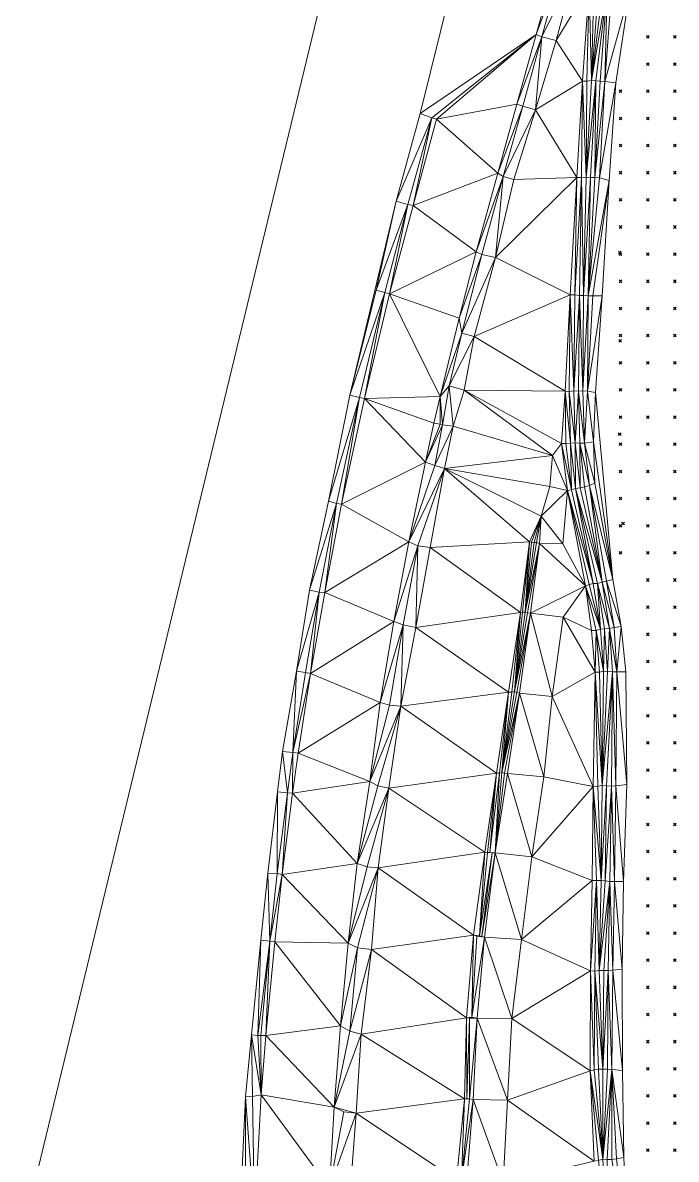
# Model space of a CAD drawing. Header units: metres. Extents: x 441556 to 446409, y 432338 to 461058.
# Drawn here: x 442146.6 to 442218.7, y 460750.6 to 460876.2 of the extents above; entities that cross this region are included whole.
import ezdxf

# ---------------------------------------------------------------- set-up
doc = ezdxf.new("R2010")
doc.units = ezdxf.units.M
doc.header["$MEASUREMENT"] = 0
doc.header["$PDMODE"] = 35
doc.header["$PDSIZE"] = 0.15
for name, color, linetype, lineweight in [('DTM-BRE-RevO1_MUT-UCGEN_MODEL', 132, 'Continuous', 0), ('DTM-INT-RevO1_INT-YP', 150, 'Continuous', 0), ('DTM-NOK-RevN_LIDAR_co_lidar', 91, 'Continuous', 0), ('DTM-NOK-RevN_RTK', 32, 'Continuous', 0)]:
    doc.layers.add(name, color=color, linetype=linetype, lineweight=lineweight)

msp = doc.modelspace()

# ---------------------------------------------------------------- linework, layer by layer
at = {"layer": 'DTM-BRE-RevO1_MUT-UCGEN_MODEL'}
for points in [[(442205.399, 460882.574, 419.52), (442203.272, 460874.895, 418.986), (442206.009, 460882.348, 419.471)], [(442203.902, 460874.629, 418.933), (442206.009, 460882.348, 419.471), (442203.272, 460874.895, 418.986)], [(442206.009, 460882.348, 419.471), (442203.902, 460874.629, 418.933), (442207.544, 460881.97, 419.41)], [(442203.902, 460874.629, 418.933), (442207.544, 460881.97, 419.41), (442205.47, 460874.229, 418.872)], [(442207.544, 460881.97, 419.41), (442209.144, 460880.216, 418.283), (442205.47, 460874.229, 418.872)], [(442205.47, 460874.229, 418.872), (442209.144, 460880.216, 418.283), (442208.378, 460869.708, 416.782)], [(442209.144, 460880.216, 418.283), (442208.872, 460869.714, 416.765), (442208.378, 460869.708, 416.782)], [(442209.144, 460880.216, 418.283), (442209.371, 460869.803, 416.305), (442208.872, 460869.714, 416.765)], [(442209.638, 460880.146, 418.285), (442209.144, 460880.216, 418.283), (442209.371, 460869.803, 416.305)], [(442209.638, 460880.146, 418.285), (442210.171, 460880.133, 417.823), (442209.371, 460869.803, 416.305)], [(442210.171, 460880.133, 417.823), (442210.645, 460880.034, 417.819), (442209.371, 460869.803, 416.305)], [(442210.645, 460880.034, 417.819), (442211.112, 460879.983, 418.273), (442209.371, 460869.803, 416.305)], [(442211.112, 460879.983, 418.273), (442209.851, 460869.76, 416.294), (442209.371, 460869.803, 416.305)], [(442211.112, 460879.983, 418.273), (442210.335, 460869.74, 416.761), (442209.851, 460869.76, 416.294)], [(442210.335, 460869.74, 416.761), (442210.861, 460869.706, 416.748), (442211.112, 460879.983, 418.273)], [(442210.861, 460869.706, 416.748), (442211.632, 460879.964, 418.285), (442211.112, 460879.983, 418.273)], [(442211.632, 460879.964, 418.285), (442210.861, 460869.706, 416.748), (442213.564, 460879.533, 418.24)], [(442213.564, 460879.533, 418.24), (442210.861, 460869.706, 416.748), (442212.057, 460869.525, 416.648)], [(442190.472, 460866.151, 418.306), (442191.754, 460865.667, 418.347), (442203.272, 460874.895, 418.986)], [(442203.272, 460874.895, 418.986), (442191.754, 460865.667, 418.347), (442192.268, 460865.527, 418.381)], [(442201.138, 460867.17, 418.472), (442203.272, 460874.895, 418.986), (442192.268, 460865.527, 418.381)], [(442203.272, 460874.895, 418.986), (442201.138, 460867.17, 418.472), (442203.902, 460874.629, 418.933)], [(442201.138, 460867.17, 418.472), (442201.789, 460866.955, 418.404), (442203.902, 460874.629, 418.933)], [(442203.902, 460874.629, 418.933), (442201.789, 460866.955, 418.404), (442203.211, 460866.542, 418.341)], [(442203.902, 460874.629, 418.933), (442203.211, 460866.542, 418.341), (442205.47, 460874.229, 418.872)], [(442203.211, 460866.542, 418.341), (442208.378, 460869.708, 416.782), (442205.47, 460874.229, 418.872)], [(442207.754, 460859.077, 415.004), (442203.211, 460866.542, 418.341), (442208.378, 460869.708, 416.782)], [(442208.286, 460859.085, 414.976), (442207.754, 460859.077, 415.004), (442208.378, 460869.708, 416.782)], [(442208.378, 460869.708, 416.782), (442208.797, 460859.135, 414.514), (442208.286, 460859.085, 414.976)], [(442208.378, 460869.708, 416.782), (442208.797, 460859.135, 414.514), (442208.872, 460869.714, 416.765)], [(442208.797, 460859.135, 414.514), (442208.872, 460869.714, 416.765), (442209.371, 460869.803, 416.305)], [(442209.851, 460869.76, 416.294), (442208.797, 460859.135, 414.514), (442209.371, 460869.803, 416.305)], [(442208.797, 460859.135, 414.514), (442209.278, 460859.082, 414.514), (442209.851, 460869.76, 416.294)], [(442209.278, 460859.082, 414.514), (442209.749, 460859.068, 414.948), (442209.851, 460869.76, 416.294)], [(442209.749, 460859.068, 414.948), (442210.335, 460869.74, 416.761), (442209.851, 460869.76, 416.294)], [(442209.749, 460859.068, 414.948), (442210.861, 460869.706, 416.748), (442210.335, 460869.74, 416.761)], [(442210.861, 460869.706, 416.748), (442209.749, 460859.068, 414.948), (442210.279, 460859.034, 414.928)], [(442210.861, 460869.706, 416.748), (442210.279, 460859.034, 414.928), (442212.057, 460869.525, 416.648)], [(442212.057, 460869.525, 416.648), (442210.279, 460859.034, 414.928), (442211.329, 460858.744, 414.81)], [(442199.039, 460859.563, 417.931), (442201.138, 460867.17, 418.472), (442192.268, 460865.527, 418.381)], [(442201.138, 460867.17, 418.472), (442199.039, 460859.563, 417.931), (442201.789, 460866.955, 418.404)], [(442187.822, 460856.467, 417.704), (442191.754, 460865.667, 418.347), (442190.472, 460866.151, 418.306)], [(442199.039, 460859.563, 417.931), (442199.654, 460859.2, 417.881), (442201.789, 460866.955, 418.404)], [(442199.654, 460859.2, 417.881), (442203.211, 460866.542, 418.341), (442201.789, 460866.955, 418.404)], [(442203.211, 460866.542, 418.341), (442200.83, 460858.846, 417.9), (442199.654, 460859.2, 417.881)], [(442207.754, 460859.077, 415.004), (442203.211, 460866.542, 418.341), (442200.83, 460858.846, 417.9)], [(442191.754, 460865.667, 418.347), (442187.822, 460856.467, 417.704), (442189.098, 460856.093, 417.709)], [(442189.098, 460856.093, 417.709), (442189.705, 460855.988, 417.751), (442191.754, 460865.667, 418.347)], [(442192.268, 460865.527, 418.381), (442191.754, 460865.667, 418.347), (442189.705, 460855.988, 417.751)], [(442199.039, 460859.563, 417.931), (442192.268, 460865.527, 418.381), (442189.705, 460855.988, 417.751)], [(442199.039, 460859.563, 417.931), (442189.705, 460855.988, 417.751), (442196.646, 460850.857, 417.308)], [(442196.646, 460850.857, 417.308), (442199.654, 460859.2, 417.881), (442199.039, 460859.563, 417.931)], [(442196.646, 460850.857, 417.308), (442197.273, 460850.571, 417.295), (442199.654, 460859.2, 417.881)], [(442198.801, 460850.26, 417.127), (442199.654, 460859.2, 417.881), (442197.273, 460850.571, 417.295)], [(442199.654, 460859.2, 417.881), (442198.801, 460850.26, 417.127), (442200.83, 460858.846, 417.9)], [(442207.754, 460859.077, 415.004), (442198.801, 460850.26, 417.127), (442207.038, 460846.122, 412.723)], [(442200.83, 460858.846, 417.9), (442198.801, 460850.26, 417.127), (442207.754, 460859.077, 415.004)], [(442207.754, 460859.077, 415.004), (442207.038, 460846.122, 412.723), (442207.56, 460846.12, 412.709)], [(442207.754, 460859.077, 415.004), (442207.56, 460846.12, 412.709), (442208.286, 460859.085, 414.976)], [(442208.062, 460846.041, 412.22), (442207.56, 460846.12, 412.709), (442208.286, 460859.085, 414.976)], [(442208.506, 460846.037, 412.221), (442208.062, 460846.041, 412.22), (442208.286, 460859.085, 414.976)], [(442208.286, 460859.085, 414.976), (442208.797, 460859.135, 414.514), (442208.506, 460846.037, 412.221)], [(442208.797, 460859.135, 414.514), (442209.278, 460859.082, 414.514), (442208.506, 460846.037, 412.221)], [(442209.278, 460859.082, 414.514), (442208.506, 460846.037, 412.221), (442209.025, 460846.012, 412.679)], [(442209.278, 460859.082, 414.514), (442209.749, 460859.068, 414.948), (442209.025, 460846.012, 412.679)], [(442209.749, 460859.068, 414.948), (442210.279, 460859.034, 414.928), (442209.025, 460846.012, 412.679)], [(442210.279, 460859.034, 414.928), (442211.329, 460858.744, 414.81), (442209.025, 460846.012, 412.679)], [(442209.535, 460846.011, 412.667), (442211.329, 460858.744, 414.81), (442209.025, 460846.012, 412.679)], [(442211.329, 460858.744, 414.81), (442209.535, 460846.011, 412.667), (442210.565, 460846.01, 412.568)], [(442185.604, 460846.637, 417.061), (442187.822, 460856.467, 417.704), (442182.729, 460835.06, 416.272)], [(442187.822, 460856.467, 417.704), (442185.604, 460846.637, 417.061), (442189.098, 460856.093, 417.709)], [(442185.604, 460846.637, 417.061), (442186.562, 460846.385, 417.056), (442189.098, 460856.093, 417.709)], [(442189.098, 460856.093, 417.709), (442186.562, 460846.385, 417.056), (442187.107, 460846.245, 417.11)], [(442189.098, 460856.093, 417.709), (442187.107, 460846.245, 417.11), (442189.705, 460855.988, 417.751)], [(442187.107, 460846.245, 417.11), (442196.646, 460850.857, 417.308), (442189.705, 460855.988, 417.751)], [(442194.79, 460843.566, 416.849), (442196.646, 460850.857, 417.308), (442187.107, 460846.245, 417.11)], [(442196.646, 460850.857, 417.308), (442194.79, 460843.566, 416.849), (442197.273, 460850.571, 417.295)], [(442194.79, 460843.566, 416.849), (442195.075, 460841.874, 416.713), (442197.273, 460850.571, 417.295)], [(442195.075, 460841.874, 416.713), (442198.801, 460850.26, 417.127), (442197.273, 460850.571, 417.295)], [(442198.801, 460850.26, 417.127), (442196.435, 460841.529, 416.542), (442195.075, 460841.874, 416.713)], [(442198.801, 460850.26, 417.127), (442196.435, 460841.529, 416.542), (442207.038, 460846.122, 412.723)], [(442186.562, 460846.385, 417.056), (442185.604, 460846.637, 417.061), (442182.729, 460835.06, 416.272)], [(442186.562, 460846.385, 417.056), (442182.729, 460835.06, 416.272), (442183.766, 460834.786, 416.282)], [(442186.562, 460846.385, 417.056), (442183.766, 460834.786, 416.282), (442184.333, 460834.682, 416.33)], [(442186.562, 460846.385, 417.056), (442184.333, 460834.682, 416.33), (442187.107, 460846.245, 417.11)], [(442184.333, 460834.682, 416.33), (442192.669, 460834.906, 416.26), (442187.107, 460846.245, 417.11)], [(442187.107, 460846.245, 417.11), (442194.79, 460843.566, 416.849), (442192.669, 460834.906, 416.26)], [(442196.435, 460841.529, 416.542), (442206.489, 460835.472, 411.119), (442207.038, 460846.122, 412.723)], [(442206.489, 460835.472, 411.119), (442206.916, 460835.46, 411.101), (442207.038, 460846.122, 412.723)], [(442206.916, 460835.46, 411.101), (442207.449, 460835.504, 410.612), (442207.038, 460846.122, 412.723)], [(442207.038, 460846.122, 412.723), (442207.449, 460835.504, 410.612), (442207.56, 460846.12, 412.709)], [(442207.449, 460835.504, 410.612), (442208.062, 460846.041, 412.22), (442207.56, 460846.12, 412.709)], [(442207.449, 460835.504, 410.612), (442208.062, 460846.041, 412.22), (442207.94, 460835.476, 410.605)], [(442208.062, 460846.041, 412.22), (442208.413, 460835.523, 411.076), (442207.94, 460835.476, 410.605)], [(442208.062, 460846.041, 412.22), (442208.413, 460835.523, 411.076), (442208.506, 460846.037, 412.221)], [(442209.025, 460846.012, 412.679), (442208.506, 460846.037, 412.221), (442208.413, 460835.523, 411.076)], [(442209.025, 460846.012, 412.679), (442208.413, 460835.523, 411.076), (442208.929, 460835.503, 411.01)], [(442208.929, 460835.503, 411.01), (442209.535, 460846.011, 412.667), (442209.025, 460846.012, 412.679)], [(442210.565, 460846.01, 412.568), (442209.535, 460846.011, 412.667), (442208.929, 460835.503, 411.01)], [(442210.565, 460846.01, 412.568), (442208.929, 460835.503, 411.01), (442209.822, 460835.334, 410.873)], [(442194.79, 460843.566, 416.849), (442195.075, 460841.874, 416.713), (442192.669, 460834.906, 416.26)], [(442195.075, 460841.874, 416.713), (442193.69, 460836.085, 416.331), (442192.669, 460834.906, 416.26)], [(442193.69, 460836.085, 416.331), (442196.435, 460841.529, 416.542), (442195.075, 460841.874, 416.713)], [(442193.69, 460836.085, 416.331), (442195.331, 460835.6, 416.091), (442196.435, 460841.529, 416.542)], [(442206.489, 460835.472, 411.119), (442196.435, 460841.529, 416.542), (442195.331, 460835.6, 416.091)], [(442192.943, 460831.767, 415.996), (442192.669, 460834.906, 416.26), (442193.69, 460836.085, 416.331)], [(442194.126, 460831.606, 415.852), (442192.943, 460831.767, 415.996), (442193.69, 460836.085, 416.331)], [(442195.331, 460835.6, 416.091), (442194.126, 460831.606, 415.852), (442193.69, 460836.085, 416.331)], [(442194.126, 460831.606, 415.852), (442205.083, 460828.381, 410.226), (442195.331, 460835.6, 416.091)], [(442205.083, 460828.381, 410.226), (442206.083, 460829.702, 410.305), (442195.331, 460835.6, 416.091)], [(442206.083, 460829.702, 410.305), (442206.489, 460835.472, 411.119), (442195.331, 460835.6, 416.091)], [(442182.729, 460835.06, 416.272), (442180.34, 460823.332, 415.558), (442183.766, 460834.786, 416.282)], [(442180.34, 460823.332, 415.558), (442183.766, 460834.786, 416.282), (442181.234, 460823.086, 415.524)], [(442183.766, 460834.786, 416.282), (442181.804, 460823.004, 415.572), (442181.234, 460823.086, 415.524)], [(442183.766, 460834.786, 416.282), (442181.804, 460823.004, 415.572), (442184.333, 460834.682, 416.33)], [(442181.804, 460823.004, 415.572), (442191.055, 460827.655, 415.77), (442184.333, 460834.682, 416.33)], [(442192.669, 460834.906, 416.26), (442184.333, 460834.682, 416.33), (442191.985, 460831.968, 416.065)], [(442191.985, 460831.968, 416.065), (442184.333, 460834.682, 416.33), (442191.055, 460827.655, 415.77)], [(442191.985, 460831.968, 416.065), (442192.692, 460831.853, 416.059), (442192.669, 460834.906, 416.26)], [(442192.692, 460831.853, 416.059), (442192.943, 460831.767, 415.996), (442192.669, 460834.906, 416.26)], [(442206.083, 460829.702, 410.305), (442206.571, 460829.72, 410.268), (442206.489, 460835.472, 411.119)], [(442206.916, 460835.46, 411.101), (442206.489, 460835.472, 411.119), (442207.075, 460829.757, 409.78)], [(442206.489, 460835.472, 411.119), (442206.571, 460829.72, 410.268), (442207.075, 460829.757, 409.78)], [(442207.565, 460829.769, 409.782), (442207.449, 460835.504, 410.612), (442206.916, 460835.46, 411.101)], [(442207.565, 460829.769, 409.782), (442206.916, 460835.46, 411.101), (442207.075, 460829.757, 409.78)], [(442207.94, 460835.476, 410.605), (442207.449, 460835.504, 410.612), (442207.565, 460829.769, 409.782)], [(442208.088, 460829.734, 410.205), (442207.94, 460835.476, 410.605), (442207.565, 460829.769, 409.782)], [(442207.94, 460835.476, 410.605), (442208.601, 460829.742, 410.199), (442208.413, 460835.523, 411.076)], [(442208.601, 460829.742, 410.199), (442207.94, 460835.476, 410.605), (442208.088, 460829.734, 410.205)], [(442208.601, 460829.742, 410.199), (442208.929, 460835.503, 411.01), (442208.413, 460835.523, 411.076)], [(442209.592, 460829.892, 410.105), (442208.929, 460835.503, 411.01), (442208.601, 460829.742, 410.199)], [(442209.822, 460835.334, 410.873), (442208.929, 460835.503, 411.01), (442209.592, 460829.892, 410.105)], [(442211.726, 460814.695, 407.768), (442209.822, 460835.334, 410.873), (442209.592, 460829.892, 410.105)], [(442192.692, 460831.853, 416.059), (442191.985, 460831.968, 416.065), (442191.055, 460827.655, 415.77)], [(442191.055, 460827.655, 415.77), (442192.943, 460831.767, 415.996), (442192.692, 460831.853, 416.059)], [(442191.055, 460827.655, 415.77), (442192.079, 460827.267, 415.759), (442192.943, 460831.767, 415.996)], [(442192.079, 460827.267, 415.759), (442194.126, 460831.606, 415.852), (442192.943, 460831.767, 415.996)], [(442192.079, 460827.267, 415.759), (442193.167, 460826.946, 415.554), (442194.126, 460831.606, 415.852)], [(442193.167, 460826.946, 415.554), (442205.083, 460828.381, 410.226), (442194.126, 460831.606, 415.852)], [(442205.083, 460828.381, 410.226), (442206.745, 460824.517, 409.484), (442206.083, 460829.702, 410.305)], [(442207.186, 460824.601, 409.441), (442206.571, 460829.72, 410.268), (442206.083, 460829.702, 410.305)], [(442206.745, 460824.517, 409.484), (442207.186, 460824.601, 409.441), (442206.083, 460829.702, 410.305)], [(442207.186, 460824.601, 409.441), (442207.075, 460829.757, 409.78), (442206.571, 460829.72, 410.268)], [(442207.625, 460824.74, 408.986), (442207.565, 460829.769, 409.782), (442207.075, 460829.757, 409.78)], [(442207.625, 460824.74, 408.986), (442207.186, 460824.601, 409.441), (442207.075, 460829.757, 409.78)], [(442207.625, 460824.74, 408.986), (442208.123, 460824.809, 408.986), (442207.565, 460829.769, 409.782)], [(442208.088, 460829.734, 410.205), (442207.565, 460829.769, 409.782), (442208.123, 460824.809, 408.986)], [(442209.159, 460825.062, 409.443), (442208.601, 460829.742, 410.199), (442208.088, 460829.734, 410.205)], [(442208.088, 460829.734, 410.205), (442208.123, 460824.809, 408.986), (442208.618, 460824.927, 409.441)], [(442209.159, 460825.062, 409.443), (442208.088, 460829.734, 410.205), (442208.618, 460824.927, 409.441)], [(442209.592, 460829.892, 410.105), (442208.601, 460829.742, 410.199), (442209.768, 460825.326, 409.446)], [(442209.768, 460825.326, 409.446), (442208.601, 460829.742, 410.199), (442209.159, 460825.062, 409.443)], [(442211.726, 460814.695, 407.768), (442209.592, 460829.892, 410.105), (442209.768, 460825.326, 409.446)], [(442193.167, 460826.946, 415.554), (442204.778, 460824.969, 409.84), (442205.083, 460828.381, 410.226)], [(442204.778, 460824.969, 409.84), (442206.745, 460824.517, 409.484), (442205.083, 460828.381, 410.226)], [(442191.055, 460827.655, 415.77), (442181.804, 460823.004, 415.572), (442189.216, 460818.836, 415.191)], [(442192.079, 460827.267, 415.759), (442191.055, 460827.655, 415.77), (442189.216, 460818.836, 415.191)], [(442193.167, 460826.946, 415.554), (442192.079, 460827.267, 415.759), (442189.216, 460818.836, 415.191)], [(442190.234, 460818.418, 415.181), (442193.167, 460826.946, 415.554), (442189.216, 460818.836, 415.191)], [(442193.167, 460826.946, 415.554), (442190.234, 460818.418, 415.181), (442191.586, 460818.229, 414.942)], [(442202.535, 460818.841, 409.641), (442193.167, 460826.946, 415.554), (442191.586, 460818.229, 414.942)], [(442193.167, 460826.946, 415.554), (442202.535, 460818.841, 409.641), (442203.83, 460821.695, 409.723)], [(442204.778, 460824.969, 409.84), (442193.167, 460826.946, 415.554), (442203.83, 460821.695, 409.723)], [(442203.83, 460821.695, 409.723), (442206.745, 460824.517, 409.484), (442204.778, 460824.969, 409.84)], [(442206.231, 460818.63, 409.54), (442206.745, 460824.517, 409.484), (442203.83, 460821.695, 409.723)], [(442206.231, 460818.63, 409.54), (442208.706, 460813.977, 407.868), (442206.745, 460824.517, 409.484)], [(442209.563, 460814.246, 407.359), (442207.186, 460824.601, 409.441), (442206.745, 460824.517, 409.484)], [(442209.12, 460814.114, 407.831), (442209.563, 460814.246, 407.359), (442206.745, 460824.517, 409.484)], [(442208.706, 460813.977, 407.868), (442209.12, 460814.114, 407.831), (442206.745, 460824.517, 409.484)], [(442209.563, 460814.246, 407.359), (442207.625, 460824.74, 408.986), (442207.186, 460824.601, 409.441)], [(442208.123, 460824.809, 408.986), (442210.565, 460814.378, 407.81), (442207.625, 460824.74, 408.986)], [(442210.565, 460814.378, 407.81), (442210.036, 460814.237, 407.349), (442207.625, 460824.74, 408.986)], [(442210.036, 460814.237, 407.349), (442209.563, 460814.246, 407.359), (442207.625, 460824.74, 408.986)], [(442210.565, 460814.378, 407.81), (442208.618, 460824.927, 409.441), (442208.123, 460824.809, 408.986)], [(442208.618, 460824.927, 409.441), (442209.159, 460825.062, 409.443), (442210.565, 460814.378, 407.81)], [(442209.159, 460825.062, 409.443), (442211.726, 460814.695, 407.768), (442209.768, 460825.326, 409.446)], [(442211.057, 460814.484, 407.805), (442210.565, 460814.378, 407.81), (442209.159, 460825.062, 409.443)], [(442211.726, 460814.695, 407.768), (442211.057, 460814.484, 407.805), (442209.159, 460825.062, 409.443)], [(442180.34, 460823.332, 415.558), (442178.274, 460813.508, 414.871), (442181.234, 460823.086, 415.524)], [(442181.234, 460823.086, 415.524), (442178.274, 460813.508, 414.871), (442179.328, 460813.296, 414.906)], [(442179.328, 460813.296, 414.906), (442179.965, 460813.232, 414.919), (442181.234, 460823.086, 415.524)], [(442179.965, 460813.232, 414.919), (442181.804, 460823.004, 415.572), (442181.234, 460823.086, 415.524)], [(442179.965, 460813.232, 414.919), (442189.216, 460818.836, 415.191), (442181.804, 460823.004, 415.572)], [(442202.763, 460818.802, 409.617), (442203.83, 460821.695, 409.723), (442202.535, 460818.841, 409.641)], [(442202.763, 460818.802, 409.617), (442203.053, 460818.78, 409.364), (442203.83, 460821.695, 409.723)], [(442203.83, 460821.695, 409.723), (442203.053, 460818.78, 409.364), (442203.309, 460818.767, 409.632)], [(442203.83, 460821.695, 409.723), (442203.309, 460818.767, 409.632), (442203.633, 460818.664, 409.65)], [(442203.83, 460821.695, 409.723), (442203.633, 460818.664, 409.65), (442206.231, 460818.63, 409.54)], [(442189.216, 460818.836, 415.191), (442179.965, 460813.232, 414.919), (442187.563, 460810.063, 414.607)], [(442190.234, 460818.418, 415.181), (442189.216, 460818.836, 415.191), (442187.563, 460810.063, 414.607)], [(442187.563, 460810.063, 414.607), (442188.613, 460809.686, 414.531), (442190.234, 460818.418, 415.181)], [(442190.234, 460818.418, 415.181), (442188.613, 460809.686, 414.531), (442190.012, 460809.391, 414.347)], [(442191.586, 460818.229, 414.942), (442190.234, 460818.418, 415.181), (442190.012, 460809.391, 414.347)], [(442191.586, 460818.229, 414.942), (442190.012, 460809.391, 414.347), (442201.536, 460811.055, 409.086)], [(442191.586, 460818.229, 414.942), (442201.536, 460811.055, 409.086), (442202.535, 460818.841, 409.641)], [(442201.779, 460811.079, 409.061), (442202.535, 460818.841, 409.641), (442201.536, 460811.055, 409.086)], [(442201.779, 460811.079, 409.061), (442202.073, 460811.08, 408.796), (442202.535, 460818.841, 409.641)], [(442202.763, 460818.802, 409.617), (442202.535, 460818.841, 409.641), (442202.073, 460811.08, 408.796)], [(442202.073, 460811.08, 408.796), (442202.763, 460818.802, 409.617), (442203.053, 460818.78, 409.364)], [(442202.073, 460811.08, 408.796), (442203.053, 460818.78, 409.364), (442203.309, 460818.767, 409.632)], [(442203.633, 460818.664, 409.65), (442202.073, 460811.08, 408.796), (442203.309, 460818.767, 409.632)], [(442202.073, 460811.08, 408.796), (442203.633, 460818.664, 409.65), (442202.315, 460810.997, 409.055)], [(442203.633, 460818.664, 409.65), (442202.666, 460810.981, 409.074), (442202.315, 460810.997, 409.055)], [(442203.633, 460818.664, 409.65), (442202.666, 460810.981, 409.074), (442208.706, 460813.977, 407.868)], [(442208.706, 460813.977, 407.868), (442206.231, 460818.63, 409.54), (442203.633, 460818.664, 409.65)], [(442210.565, 460814.378, 407.81), (442210.036, 460814.237, 407.349), (442211.376, 460809.273, 407.036)], [(442210.565, 460814.378, 407.81), (442211.876, 460809.368, 407.037), (442211.057, 460814.484, 407.805)], [(442211.376, 460809.273, 407.036), (442211.876, 460809.368, 407.037), (442210.565, 460814.378, 407.81)], [(442211.726, 460814.695, 407.768), (442211.057, 460814.484, 407.805), (442212.668, 460809.487, 406.958)], [(442211.057, 460814.484, 407.805), (442211.876, 460809.368, 407.037), (442212.668, 460809.487, 406.958)], [(442179.328, 460813.296, 414.906), (442178.274, 460813.508, 414.871), (442176.817, 460804.572, 414.284)], [(442176.817, 460804.572, 414.284), (442177.83, 460804.428, 414.287), (442179.328, 460813.296, 414.906)], [(442179.328, 460813.296, 414.906), (442177.83, 460804.428, 414.287), (442178.38, 460804.312, 414.35)], [(442178.38, 460804.312, 414.35), (442179.965, 460813.232, 414.919), (442179.328, 460813.296, 414.906)], [(442187.563, 460810.063, 414.607), (442179.965, 460813.232, 414.919), (442178.38, 460804.312, 414.35)], [(442208.706, 460813.977, 407.868), (442202.666, 460810.981, 409.074), (442206.263, 460810.51, 408.954)], [(442206.263, 460810.51, 408.954), (442209.397, 460809.052, 407.09), (442208.706, 460813.977, 407.868)], [(442208.706, 460813.977, 407.868), (442210.383, 460809.204, 406.588), (442209.12, 460814.114, 407.831)], [(442209.918, 460809.058, 407.065), (442210.383, 460809.204, 406.588), (442208.706, 460813.977, 407.868)], [(442209.397, 460809.052, 407.09), (442209.918, 460809.058, 407.065), (442208.706, 460813.977, 407.868)], [(442209.12, 460814.114, 407.831), (442210.383, 460809.204, 406.588), (442209.563, 460814.246, 407.359)], [(442210.383, 460809.204, 406.588), (442210.036, 460814.237, 407.349), (442209.563, 460814.246, 407.359)], [(442210.383, 460809.204, 406.588), (442210.838, 460809.23, 406.596), (442210.036, 460814.237, 407.349)], [(442210.036, 460814.237, 407.349), (442210.838, 460809.23, 406.596), (442211.376, 460809.273, 407.036)], [(442201.536, 460811.055, 409.086), (442190.012, 460809.391, 414.347), (442200.236, 460802.242, 408.41)], [(442200.236, 460802.242, 408.41), (442201.536, 460811.055, 409.086), (442200.578, 460802.246, 408.363)], [(442201.536, 460811.055, 409.086), (442200.871, 460802.299, 408.096), (442200.578, 460802.246, 408.363)], [(442202.073, 460811.08, 408.796), (442202.315, 460810.997, 409.055), (442200.871, 460802.299, 408.096)], [(442201.779, 460811.079, 409.061), (442202.073, 460811.08, 408.796), (442200.871, 460802.299, 408.096)], [(442200.871, 460802.299, 408.096), (442201.536, 460811.055, 409.086), (442201.779, 460811.079, 409.061)], [(442202.666, 460810.981, 409.074), (442202.315, 460810.997, 409.055), (442200.871, 460802.299, 408.096)], [(442202.666, 460810.981, 409.074), (442200.871, 460802.299, 408.096), (442201.138, 460802.21, 408.364)], [(442201.138, 460802.21, 408.364), (442201.451, 460802.122, 408.378), (442202.666, 460810.981, 409.074)], [(442201.451, 460802.122, 408.378), (442205.044, 460801.769, 408.388), (442202.666, 460810.981, 409.074)], [(442202.666, 460810.981, 409.074), (442205.044, 460801.769, 408.388), (442206.263, 460810.51, 408.954)], [(442206.263, 460810.51, 408.954), (442205.044, 460801.769, 408.388), (442209.777, 460804.467, 406.549)], [(442206.263, 460810.51, 408.954), (442209.777, 460804.467, 406.549), (442209.397, 460809.052, 407.09)], [(442186.054, 460801.103, 414.013), (442187.563, 460810.063, 414.607), (442178.38, 460804.312, 414.35)], [(442187.563, 460810.063, 414.607), (442186.054, 460801.103, 414.013), (442188.613, 460809.686, 414.531)], [(442188.613, 460809.686, 414.531), (442186.054, 460801.103, 414.013), (442187.092, 460800.815, 413.986)], [(442187.092, 460800.815, 413.986), (442188.333, 460800.689, 413.804), (442188.613, 460809.686, 414.531)], [(442188.333, 460800.689, 413.804), (442190.012, 460809.391, 414.347), (442188.613, 460809.686, 414.531)], [(442200.236, 460802.242, 408.41), (442190.012, 460809.391, 414.347), (442188.333, 460800.689, 413.804)], [(442210.838, 460809.23, 406.596), (442211.16, 460804.514, 406.004), (442211.376, 460809.273, 407.036)], [(442211.16, 460804.514, 406.004), (442211.689, 460804.483, 406.467), (442211.376, 460809.273, 407.036)], [(442211.876, 460809.368, 407.037), (442211.376, 460809.273, 407.036), (442212.189, 460804.49, 406.462)], [(442212.189, 460804.49, 406.462), (442211.376, 460809.273, 407.036), (442211.689, 460804.483, 406.467)], [(442212.189, 460804.49, 406.462), (442212.668, 460809.487, 406.958), (442211.876, 460809.368, 407.037)], [(442212.668, 460809.487, 406.958), (442212.189, 460804.49, 406.462), (442213.168, 460804.491, 406.374)], [(442209.918, 460809.058, 407.065), (442209.397, 460809.052, 407.09), (442209.777, 460804.467, 406.549)], [(442209.777, 460804.467, 406.549), (442210.278, 460804.466, 406.484), (442209.918, 460809.058, 407.065)], [(442210.723, 460804.551, 406.002), (442209.918, 460809.058, 407.065), (442210.383, 460809.204, 406.588)], [(442209.918, 460809.058, 407.065), (442210.278, 460804.466, 406.484), (442210.723, 460804.551, 406.002)], [(442210.838, 460809.23, 406.596), (442210.723, 460804.551, 406.002), (442210.383, 460809.204, 406.588)], [(442210.723, 460804.551, 406.002), (442211.16, 460804.514, 406.004), (442210.838, 460809.23, 406.596)], [(442175.271, 460795.673, 413.711), (442176.432, 460795.576, 413.723), (442176.817, 460804.572, 414.284)], [(442177.83, 460804.428, 414.287), (442176.817, 460804.572, 414.284), (442176.432, 460795.576, 413.723)], [(442177.83, 460804.428, 414.287), (442176.432, 460795.576, 413.723), (442178.38, 460804.312, 414.35)], [(442176.432, 460795.576, 413.723), (442177.018, 460795.49, 413.774), (442178.38, 460804.312, 414.35)], [(442178.38, 460804.312, 414.35), (442177.018, 460795.49, 413.774), (442186.054, 460801.103, 414.013)], [(442205.044, 460801.769, 408.388), (442209.777, 460804.467, 406.549), (442209.571, 460791.837, 405.098)], [(442209.777, 460804.467, 406.549), (442210.092, 460791.872, 405.083), (442209.571, 460791.837, 405.098)], [(442210.576, 460791.946, 404.601), (442209.777, 460804.467, 406.549), (442210.092, 460791.872, 405.083)], [(442210.278, 460804.466, 406.484), (442210.576, 460791.946, 404.601), (442209.777, 460804.467, 406.549)], [(442210.278, 460804.466, 406.484), (442210.576, 460791.946, 404.601), (442210.723, 460804.551, 406.002)], [(442210.576, 460791.946, 404.601), (442211.16, 460804.514, 406.004), (442210.723, 460804.551, 406.002)], [(442211.16, 460804.514, 406.004), (442211.689, 460804.483, 406.467), (442210.576, 460791.946, 404.601)], [(442210.576, 460791.946, 404.601), (442211.689, 460804.483, 406.467), (442211.036, 460791.889, 404.59)], [(442211.689, 460804.483, 406.467), (442211.576, 460791.869, 405.045), (442211.036, 460791.889, 404.59)], [(442211.689, 460804.483, 406.467), (442212.09, 460791.895, 405.02), (442211.576, 460791.869, 405.045)], [(442212.09, 460791.895, 405.02), (442212.189, 460804.49, 406.462), (442211.689, 460804.483, 406.467)], [(442212.189, 460804.49, 406.462), (442212.09, 460791.895, 405.02), (442213.304, 460792.023, 404.968)], [(442213.304, 460792.023, 404.968), (442213.168, 460804.491, 406.374), (442212.189, 460804.49, 406.462)], [(442200.236, 460802.242, 408.41), (442188.333, 460800.689, 413.804), (442198.893, 460793.31, 407.774)], [(442198.893, 460793.31, 407.774), (442200.236, 460802.242, 408.41), (442199.218, 460793.282, 407.73)], [(442200.236, 460802.242, 408.41), (442199.5, 460793.371, 407.468), (442199.218, 460793.282, 407.73)], [(442200.871, 460802.299, 408.096), (442200.578, 460802.246, 408.363), (442199.5, 460793.371, 407.468)], [(442201.138, 460802.21, 408.364), (442200.871, 460802.299, 408.096), (442199.5, 460793.371, 407.468)], [(442200.236, 460802.242, 408.41), (442200.578, 460802.246, 408.363), (442199.5, 460793.371, 407.468)], [(442201.451, 460802.122, 408.378), (442201.138, 460802.21, 408.364), (442199.5, 460793.371, 407.468)], [(442201.451, 460802.122, 408.378), (442199.5, 460793.371, 407.468), (442199.779, 460793.309, 407.715)], [(442201.451, 460802.122, 408.378), (442199.779, 460793.309, 407.715), (442200.117, 460793.251, 407.749)], [(442201.451, 460802.122, 408.378), (442200.117, 460793.251, 407.749), (442204.135, 460792.891, 407.898)], [(442201.451, 460802.122, 408.378), (442204.135, 460792.891, 407.898), (442205.044, 460801.769, 408.388)], [(442209.571, 460791.837, 405.098), (442205.044, 460801.769, 408.388), (442204.135, 460792.891, 407.898)], [(442184.917, 460792.365, 413.844), (442186.054, 460801.103, 414.013), (442177.018, 460795.49, 413.774)], [(442187.092, 460800.815, 413.986), (442186.054, 460801.103, 414.013), (442184.917, 460792.365, 413.844)], [(442188.333, 460800.689, 413.804), (442187.092, 460800.815, 413.986), (442184.917, 460792.365, 413.844)], [(442184.917, 460792.365, 413.844), (442188.333, 460800.689, 413.804), (442185.797, 460791.898, 413.342)], [(442188.333, 460800.689, 413.804), (442187.005, 460791.643, 413.231), (442185.797, 460791.898, 413.342)], [(442187.005, 460791.643, 413.231), (442198.893, 460793.31, 407.774), (442188.333, 460800.689, 413.804)], [(442175.271, 460795.673, 413.711), (442174.732, 460791.233, 413.411), (442175.83, 460791.138, 413.451)], [(442176.432, 460795.576, 413.723), (442175.271, 460795.673, 413.711), (442175.83, 460791.138, 413.451)], [(442175.83, 460791.138, 413.451), (442176.386, 460791.076, 413.489), (442176.432, 460795.576, 413.723)], [(442176.432, 460795.576, 413.723), (442176.386, 460791.076, 413.489), (442177.018, 460795.49, 413.774)], [(442177.018, 460795.49, 413.774), (442176.386, 460791.076, 413.489), (442184.917, 460792.365, 413.844)], [(442198.893, 460793.31, 407.774), (442187.005, 460791.643, 413.231), (442197.621, 460784.558, 407.148)], [(442198.893, 460793.31, 407.774), (442197.621, 460784.558, 407.148), (442197.888, 460784.539, 407.123)], [(442198.893, 460793.31, 407.774), (442197.888, 460784.539, 407.123), (442198.148, 460784.535, 406.839)], [(442199.218, 460793.282, 407.73), (442198.893, 460793.31, 407.774), (442198.148, 460784.535, 406.839)], [(442198.741, 460784.476, 407.112), (442199.218, 460793.282, 407.73), (442198.148, 460784.535, 406.839)], [(442199.5, 460793.371, 407.468), (442199.779, 460793.309, 407.715), (442198.741, 460784.476, 407.112)], [(442199.218, 460793.282, 407.73), (442199.5, 460793.371, 407.468), (442198.741, 460784.476, 407.112)], [(442200.117, 460793.251, 407.749), (442198.741, 460784.476, 407.112), (442199.779, 460793.309, 407.715)], [(442200.117, 460793.251, 407.749), (442198.741, 460784.476, 407.112), (442202.794, 460784.065, 407.242)], [(442204.135, 460792.891, 407.898), (442200.117, 460793.251, 407.749), (442202.794, 460784.065, 407.242)], [(442184.917, 460792.365, 413.844), (442176.386, 460791.076, 413.489), (442183.53, 460783.306, 412.834)], [(442183.53, 460783.306, 412.834), (442185.797, 460791.898, 413.342), (442184.917, 460792.365, 413.844)], [(442187.005, 460791.643, 413.231), (442185.797, 460791.898, 413.342), (442183.53, 460783.306, 412.834)], [(442204.135, 460792.891, 407.898), (442202.794, 460784.065, 407.242), (442209.571, 460791.837, 405.098)], [(442209.447, 460781.449, 403.741), (442209.571, 460791.837, 405.098), (442202.794, 460784.065, 407.242)], [(442209.956, 460781.42, 403.711), (442209.447, 460781.449, 403.741), (442209.571, 460791.837, 405.098)], [(442210.437, 460781.452, 403.254), (442210.092, 460791.872, 405.083), (442209.571, 460791.837, 405.098)], [(442210.437, 460781.452, 403.254), (442209.956, 460781.42, 403.711), (442209.571, 460791.837, 405.098)], [(442210.092, 460791.872, 405.083), (442210.576, 460791.946, 404.601), (442210.437, 460781.452, 403.254)], [(442210.576, 460791.946, 404.601), (442211.036, 460791.889, 404.59), (442210.437, 460781.452, 403.254)], [(442211.036, 460791.889, 404.59), (442210.437, 460781.452, 403.254), (442210.906, 460781.417, 403.239)], [(442211.576, 460791.869, 405.045), (442211.036, 460791.889, 404.59), (442210.906, 460781.417, 403.239)], [(442211.419, 460781.337, 403.686), (442210.906, 460781.417, 403.239), (442211.576, 460791.869, 405.045)], [(442211.934, 460781.326, 403.676), (442211.419, 460781.337, 403.686), (442211.576, 460791.869, 405.045)], [(442212.09, 460791.895, 405.02), (442211.576, 460791.869, 405.045), (442211.934, 460781.326, 403.676)], [(442211.934, 460781.326, 403.676), (442212.924, 460781.322, 403.559), (442212.09, 460791.895, 405.02)], [(442212.09, 460791.895, 405.02), (442212.924, 460781.322, 403.559), (442213.304, 460792.023, 404.968)], [(442174.687, 460782.194, 412.855), (442174.732, 460791.233, 413.411), (442173.642, 460782.251, 412.818)], [(442175.83, 460791.138, 413.451), (442174.732, 460791.233, 413.411), (442174.687, 460782.194, 412.855)], [(442175.83, 460791.138, 413.451), (442174.687, 460782.194, 412.855), (442175.25, 460782.118, 412.897)], [(442175.83, 460791.138, 413.451), (442175.25, 460782.118, 412.897), (442176.386, 460791.076, 413.489)], [(442175.25, 460782.118, 412.897), (442183.53, 460783.306, 412.834), (442176.386, 460791.076, 413.489)], [(442187.005, 460791.643, 413.231), (442183.53, 460783.306, 412.834), (442184.62, 460782.945, 412.78)], [(442184.62, 460782.945, 412.78), (442185.849, 460782.825, 412.641), (442187.005, 460791.643, 413.231)], [(442197.621, 460784.558, 407.148), (442187.005, 460791.643, 413.231), (442185.849, 460782.825, 412.641)], [(442197.621, 460784.558, 407.148), (442185.849, 460782.825, 412.641), (442196.363, 460775.383, 406.512)], [(442197.621, 460784.558, 407.148), (442196.363, 460775.383, 406.512), (442197.008, 460775.34, 406.216)], [(442197.008, 460775.34, 406.216), (442197.888, 460784.539, 407.123), (442197.621, 460784.558, 407.148)], [(442198.42, 460784.488, 407.133), (442197.888, 460784.539, 407.123), (442197.008, 460775.34, 406.216)], [(442197.008, 460775.34, 406.216), (442197.286, 460775.268, 406.495), (442198.42, 460784.488, 407.133)], [(442197.286, 460775.268, 406.495), (442198.741, 460784.476, 407.112), (442198.42, 460784.488, 407.133)], [(442197.286, 460775.268, 406.495), (442197.582, 460775.173, 406.513), (442198.741, 460784.476, 407.112)], [(442201.648, 460774.904, 406.514), (442198.741, 460784.476, 407.112), (442197.582, 460775.173, 406.513)], [(442198.42, 460784.488, 407.133), (442198.148, 460784.535, 406.839), (442197.888, 460784.539, 407.123)], [(442198.148, 460784.535, 406.839), (442198.42, 460784.488, 407.133), (442198.741, 460784.476, 407.112)], [(442201.648, 460774.904, 406.514), (442202.794, 460784.065, 407.242), (442198.741, 460784.476, 407.112)], [(442183.53, 460783.306, 412.834), (442175.25, 460782.118, 412.897), (442182.538, 460774.509, 412.257)], [(442182.538, 460774.509, 412.257), (442184.62, 460782.945, 412.78), (442183.53, 460783.306, 412.834)], [(442182.538, 460774.509, 412.257), (442185.849, 460782.825, 412.641), (442184.62, 460782.945, 412.78)], [(442202.794, 460784.065, 407.242), (442201.648, 460774.904, 406.514), (442209.447, 460781.449, 403.741)], [(442173.642, 460782.251, 412.818), (442172.88, 460774.847, 412.363), (442173.893, 460774.749, 412.374)], [(442173.642, 460782.251, 412.818), (442173.893, 460774.749, 412.374), (442174.687, 460782.194, 412.855)], [(442175.25, 460782.118, 412.897), (442174.687, 460782.194, 412.855), (442173.893, 460774.749, 412.374)], [(442175.25, 460782.118, 412.897), (442173.893, 460774.749, 412.374), (442174.419, 460774.675, 412.422)], [(442182.538, 460774.509, 412.257), (442175.25, 460782.118, 412.897), (442174.419, 460774.675, 412.422)], [(442182.538, 460774.509, 412.257), (442185.849, 460782.825, 412.641), (442183.569, 460774.006, 412.225)], [(442185.849, 460782.825, 412.641), (442185.109, 460773.83, 411.984), (442183.569, 460774.006, 412.225)], [(442185.849, 460782.825, 412.641), (442185.109, 460773.83, 411.984), (442196.363, 460775.383, 406.512)], [(442209.447, 460781.449, 403.741), (442201.648, 460774.904, 406.514), (442209.263, 460771.463, 402.487)], [(442209.447, 460781.449, 403.741), (442209.263, 460771.463, 402.487), (442209.956, 460781.42, 403.711)], [(442209.956, 460781.42, 403.711), (442209.263, 460771.463, 402.487), (442209.759, 460771.424, 402.455)], [(442210.238, 460771.515, 401.998), (442209.956, 460781.42, 403.711), (442209.759, 460771.424, 402.455)], [(442210.437, 460781.452, 403.254), (442209.956, 460781.42, 403.711), (442210.238, 460771.515, 401.998)], [(442210.906, 460781.417, 403.239), (442210.437, 460781.452, 403.254), (442210.238, 460771.515, 401.998)], [(442211.419, 460781.337, 403.686), (442210.238, 460771.515, 401.998), (442210.906, 460781.417, 403.239)], [(442210.238, 460771.515, 401.998), (442210.747, 460771.489, 401.998), (442211.419, 460781.337, 403.686)], [(442211.235, 460771.48, 402.453), (442210.747, 460771.489, 401.998), (442211.419, 460781.337, 403.686)], [(442211.747, 460771.528, 402.45), (442211.235, 460771.48, 402.453), (442211.419, 460781.337, 403.686)], [(442211.419, 460781.337, 403.686), (442211.747, 460771.528, 402.45), (442211.934, 460781.326, 403.676)], [(442211.934, 460781.326, 403.676), (442211.747, 460771.528, 402.45), (442212.769, 460771.644, 402.373)], [(442212.924, 460781.322, 403.559), (442211.934, 460781.326, 403.676), (442212.769, 460771.644, 402.373)], [(442185.109, 460773.83, 411.984), (442195.587, 460766.261, 405.915), (442196.363, 460775.383, 406.512)], [(442196.363, 460775.383, 406.512), (442195.587, 460766.261, 405.915), (442196.181, 460766.36, 405.622)], [(442196.181, 460766.36, 405.622), (442196.711, 460775.3, 406.486), (442196.363, 460775.383, 406.512)], [(442196.363, 460775.383, 406.512), (442196.711, 460775.3, 406.486), (442197.008, 460775.34, 406.216)], [(442171.874, 460764.384, 411.645), (442172.574, 460764.33, 411.682), (442172.88, 460774.847, 412.363)], [(442172.88, 460774.847, 412.363), (442172.574, 460764.33, 411.682), (442173.893, 460774.749, 412.374)], [(442173.893, 460774.749, 412.374), (442172.574, 460764.33, 411.682), (442172.905, 460764.313, 411.714)], [(442172.905, 460764.313, 411.714), (442173.423, 460764.302, 411.747), (442173.893, 460774.749, 412.374)], [(442173.423, 460764.302, 411.747), (442174.419, 460774.675, 412.422), (442173.893, 460774.749, 412.374)], [(442174.419, 460774.675, 412.422), (442173.423, 460764.302, 411.747), (442181.678, 460765.386, 411.658)], [(442174.419, 460774.675, 412.422), (442181.678, 460765.386, 411.658), (442182.538, 460774.509, 412.257)], [(442183.569, 460774.006, 412.225), (442182.538, 460774.509, 412.257), (442181.678, 460765.386, 411.658)], [(442196.181, 460766.36, 405.622), (442197.582, 460775.173, 406.513), (442196.711, 460775.3, 406.486)], [(442197.582, 460775.173, 406.513), (442196.181, 460766.36, 405.622), (442196.773, 460766.224, 405.887)], [(442197.008, 460775.34, 406.216), (442196.711, 460775.3, 406.486), (442197.286, 460775.268, 406.495)], [(442197.582, 460775.173, 406.513), (442197.286, 460775.268, 406.495), (442196.711, 460775.3, 406.486)], [(442197.582, 460775.173, 406.513), (442196.773, 460766.224, 405.887), (442200.608, 460766.201, 405.985)], [(442197.582, 460775.173, 406.513), (442200.608, 460766.201, 405.985), (442201.648, 460774.904, 406.514)], [(442200.608, 460766.201, 405.985), (442209.263, 460771.463, 402.487), (442201.648, 460774.904, 406.514)], [(442181.678, 460765.386, 411.658), (442182.705, 460764.806, 411.587), (442183.569, 460774.006, 412.225)], [(442182.705, 460764.806, 411.587), (442185.109, 460773.83, 411.984), (442183.569, 460774.006, 412.225)], [(442183.956, 460764.475, 411.342), (442185.109, 460773.83, 411.984), (442182.705, 460764.806, 411.587)], [(442183.956, 460764.475, 411.342), (442195.587, 460766.261, 405.915), (442185.109, 460773.83, 411.984)], [(442211.747, 460771.528, 402.45), (442212.802, 460760.457, 401.051), (442212.769, 460771.644, 402.373)], [(442200.608, 460766.201, 405.985), (442209.222, 460760.412, 401.127), (442209.263, 460771.463, 402.487)], [(442209.664, 460760.518, 401.124), (442209.263, 460771.463, 402.487), (442209.222, 460760.412, 401.127)], [(442209.664, 460760.518, 401.124), (442209.759, 460771.424, 402.455), (442209.263, 460771.463, 402.487)], [(442209.759, 460771.424, 402.455), (442209.664, 460760.518, 401.124), (442210.143, 460760.586, 400.659)], [(442210.238, 460771.515, 401.998), (442209.759, 460771.424, 402.455), (442210.628, 460760.613, 400.661)], [(442209.759, 460771.424, 402.455), (442210.143, 460760.586, 400.659), (442210.628, 460760.613, 400.661)], [(442210.747, 460771.489, 401.998), (442210.238, 460771.515, 401.998), (442210.628, 460760.613, 400.661)], [(442210.747, 460771.489, 401.998), (442210.628, 460760.613, 400.661), (442211.235, 460771.48, 402.453)], [(442210.628, 460760.613, 400.661), (442211.136, 460760.584, 401.118), (442211.235, 460771.48, 402.453)], [(442211.235, 460771.48, 402.453), (442211.136, 460760.584, 401.118), (442211.623, 460760.564, 401.119)], [(442211.235, 460771.48, 402.453), (442211.623, 460760.564, 401.119), (442211.747, 460771.528, 402.45)], [(442212.802, 460760.457, 401.051), (442211.747, 460771.528, 402.45), (442211.623, 460760.564, 401.119)], [(442173.423, 460764.302, 411.747), (442180.985, 460756.404, 411.073), (442181.678, 460765.386, 411.658)], [(442180.985, 460756.404, 411.073), (442182.705, 460764.806, 411.587), (442181.678, 460765.386, 411.658)], [(442183.956, 460764.475, 411.342), (442195.38, 460757.333, 405.181), (442195.587, 460766.261, 405.915)], [(442195.38, 460757.333, 405.181), (442195.641, 460757.339, 404.9), (442195.587, 460766.261, 405.915)], [(442195.931, 460766.246, 405.863), (442196.181, 460766.36, 405.622), (442195.587, 460766.261, 405.915)], [(442195.641, 460757.339, 404.9), (442195.931, 460766.246, 405.863), (442195.587, 460766.261, 405.915)], [(442195.641, 460757.339, 404.9), (442195.924, 460757.312, 405.19), (442195.931, 460766.246, 405.863)], [(442195.931, 460766.246, 405.863), (442195.924, 460757.312, 405.19), (442196.773, 460766.224, 405.887)], [(442195.924, 460757.312, 405.19), (442196.318, 460757.262, 405.222), (442196.773, 460766.224, 405.887)], [(442196.181, 460766.36, 405.622), (442195.931, 460766.246, 405.863), (442196.451, 460766.273, 405.868)], [(442196.773, 460766.224, 405.887), (442196.451, 460766.273, 405.868), (442195.931, 460766.246, 405.863)], [(442196.451, 460766.273, 405.868), (442196.773, 460766.224, 405.887), (442196.181, 460766.36, 405.622)], [(442200.099, 460757.185, 405.177), (442196.773, 460766.224, 405.887), (442196.318, 460757.262, 405.222)], [(442196.773, 460766.224, 405.887), (442200.099, 460757.185, 405.177), (442200.608, 460766.201, 405.985)], [(442200.099, 460757.185, 405.177), (442209.222, 460760.412, 401.127), (442200.608, 460766.201, 405.985)], [(442171.874, 460764.384, 411.645), (442171.195, 460757.546, 411.183), (442171.968, 460757.582, 411.278)], [(442171.874, 460764.384, 411.645), (442172.941, 460757.778, 411.335), (442172.574, 460764.33, 411.682)], [(442171.968, 460757.582, 411.278), (442172.941, 460757.778, 411.335), (442171.874, 460764.384, 411.645)], [(442172.941, 460757.778, 411.335), (442172.905, 460764.313, 411.714), (442172.574, 460764.33, 411.682)], [(442172.905, 460764.313, 411.714), (442172.941, 460757.778, 411.335), (442173.423, 460764.302, 411.747)], [(442173.423, 460764.302, 411.747), (442172.941, 460757.778, 411.335), (442180.985, 460756.404, 411.073)], [(442180.985, 460756.404, 411.073), (442183.956, 460764.475, 411.342), (442182.705, 460764.806, 411.587)], [(442183.956, 460764.475, 411.342), (442180.985, 460756.404, 411.073), (442183.398, 460755.754, 410.77)], [(442183.398, 460755.754, 410.77), (442195.38, 460757.333, 405.181), (442183.956, 460764.475, 411.342)], [(442209.677, 460750.434, 399.967), (442209.222, 460760.412, 401.127), (442200.099, 460757.185, 405.177)], [(442210.634, 460750.667, 399.492), (442209.664, 460760.518, 401.124), (442209.222, 460760.412, 401.127)], [(442210.175, 460750.496, 399.961), (442209.677, 460750.434, 399.967), (442209.222, 460760.412, 401.127)], [(442210.634, 460750.667, 399.492), (442210.175, 460750.496, 399.961), (442209.222, 460760.412, 401.127)], [(442210.143, 460760.586, 400.659), (442209.664, 460760.518, 401.124), (442210.634, 460750.667, 399.492)], [(442210.634, 460750.667, 399.492), (442210.143, 460760.586, 400.659), (442210.628, 460760.613, 400.661)], [(442211.136, 460760.584, 401.118), (442210.634, 460750.667, 399.492), (442210.628, 460760.613, 400.661)], [(442211.136, 460760.584, 401.118), (442210.634, 460750.667, 399.492), (442211.623, 460760.564, 401.119)], [(442211.623, 460760.564, 401.119), (442210.634, 460750.667, 399.492), (442211.115, 460750.629, 399.578)], [(442211.115, 460750.629, 399.578), (442211.621, 460750.629, 400.05), (442211.623, 460760.564, 401.119)], [(442211.621, 460750.629, 400.05), (442212.149, 460750.705, 399.982), (442211.623, 460760.564, 401.119)], [(442211.623, 460760.564, 401.119), (442212.149, 460750.705, 399.982), (442212.948, 460750.837, 399.838)], [(442212.802, 460760.457, 401.051), (442211.623, 460760.564, 401.119), (442212.948, 460750.837, 399.838)], [(442171.968, 460757.582, 411.278), (442172.194, 460744.13, 410.449), (442172.941, 460757.778, 411.335)], [(442172.941, 460757.778, 411.335), (442172.194, 460744.13, 410.449), (442180.452, 460747.47, 410.498)], [(442180.985, 460756.404, 411.073), (442172.941, 460757.778, 411.335), (442180.452, 460747.47, 410.498)], [(442170.572, 460744.096, 410.373), (442171.197, 460744.136, 410.419), (442171.195, 460757.546, 411.183)], [(442171.195, 460757.546, 411.183), (442172.194, 460744.13, 410.449), (442171.968, 460757.582, 411.278)], [(442171.197, 460744.136, 410.419), (442172.194, 460744.13, 410.449), (442171.195, 460757.546, 411.183)], [(442194.468, 460748.344, 404.65), (442195.38, 460757.333, 405.181), (442183.398, 460755.754, 410.77)], [(442194.468, 460748.344, 404.65), (442195.049, 460748.407, 404.313), (442195.38, 460757.333, 405.181)], [(442195.38, 460757.333, 405.181), (442195.049, 460748.407, 404.313), (442195.924, 460757.312, 405.19)], [(442195.924, 460757.312, 405.19), (442195.049, 460748.407, 404.313), (442196.318, 460757.262, 405.222)], [(442196.318, 460757.262, 405.222), (442195.049, 460748.407, 404.313), (442195.637, 460748.348, 404.616)], [(442195.38, 460757.333, 405.181), (442195.924, 460757.312, 405.19), (442195.641, 460757.339, 404.9)], [(442196.318, 460757.262, 405.222), (442195.637, 460748.348, 404.616), (442199.644, 460748.076, 404.724)], [(442199.644, 460748.076, 404.724), (442200.099, 460757.185, 405.177), (442196.318, 460757.262, 405.222)], [(442209.677, 460750.434, 399.967), (442200.099, 460757.185, 405.177), (442199.644, 460748.076, 404.724)], [(442180.452, 460747.47, 410.498), (442182.05, 460755.899, 410.975), (442180.985, 460756.404, 411.073)], [(442182.05, 460755.899, 410.975), (442180.452, 460747.47, 410.498), (442183.398, 460755.754, 410.77)], [(442183.398, 460755.754, 410.77), (442180.452, 460747.47, 410.498), (442182.747, 460746.977, 410.228)], [(442183.398, 460755.754, 410.77), (442180.985, 460756.404, 411.073), (442182.05, 460755.899, 410.975)], [(442182.747, 460746.977, 410.228), (442194.468, 460748.344, 404.65), (442183.398, 460755.754, 410.77)], [(442210.175, 460750.496, 399.961), (442211.281, 460739.737, 398.302), (442210.634, 460750.667, 399.492)], [(442211.281, 460739.737, 398.302), (442211.115, 460750.629, 399.578), (442210.634, 460750.667, 399.492)], [(442211.621, 460750.629, 400.05), (442213.451, 460739.835, 398.743), (442212.149, 460750.705, 399.982)], [(442212.149, 460750.705, 399.982), (442213.451, 460739.835, 398.743), (442212.948, 460750.837, 399.838)]]:
    msp.add_3dface(points, dxfattribs=at)
at = {"layer": 'DTM-INT-RevO1_INT-YP'}
for points in [[(442146.607, 460742.643, 403.938), (442191.597, 460928.602, 423.841)], [(442193.881, 460880.002, 418.991), (442190.472, 460866.151, 418.306), (442187.822, 460856.467, 417.704), (442182.729, 460835.06, 416.272), (442180.34, 460823.332, 415.558), (442178.274, 460813.508, 414.871), (442176.817, 460804.572, 414.284), (442175.271, 460795.673, 413.711), (442174.732, 460791.233, 413.411), (442173.642, 460782.251, 412.818), (442172.88, 460774.847, 412.363), (442171.874, 460764.384, 411.645), (442171.195, 460757.546, 411.183), (442170.572, 460744.096, 410.373)]]:
    msp.add_polyline3d(points, dxfattribs=at)
at = {"layer": 'DTM-NOK-RevN_LIDAR_co_lidar'}
for p in [(442215.592, 460874.614, 416.904), (442218.591, 460874.614, 417.197), (442215.592, 460871.614, 416.565), (442218.591, 460871.614, 416.805), (442212.592, 460868.615, 416.043), (442215.592, 460868.615, 416.067), (442218.591, 460868.615, 416.41), (442212.592, 460865.616, 415.56), (442215.592, 460865.616, 415.578), (442218.591, 460865.616, 415.939), (442212.592, 460862.616, 415.073), (442215.592, 460862.616, 415.084), (442218.591, 460862.616, 415.421), (442212.592, 460859.617, 414.525), (442215.592, 460859.617, 414.597), (442218.591, 460859.617, 415.005), (442212.592, 460856.617, 413.9), (442215.592, 460856.617, 414.074), (442218.591, 460856.617, 414.431), (442212.592, 460853.618, 413.332), (442215.592, 460853.618, 413.583), (442218.591, 460853.618, 413.9), (442212.592, 460850.619, 412.809), (442215.592, 460850.619, 412.99), (442218.591, 460850.619, 413.262), (442212.592, 460847.619, 412.291), (442215.592, 460847.619, 412.507), (442218.591, 460847.619, 412.711), (442212.592, 460844.62, 411.787), (442215.592, 460844.62, 411.97), (442218.591, 460844.62, 412.183), (442212.592, 460841.621, 411.329), (442215.592, 460841.621, 411.489), (442218.591, 460841.621, 411.689), (442212.592, 460838.621, 410.838), (442215.592, 460838.621, 411.135), (442218.591, 460838.621, 411.303), (442212.592, 460835.622, 410.245), (442215.592, 460835.622, 410.665), (442218.591, 460835.622, 410.951), (442212.592, 460832.623, 409.821), (442215.592, 460832.623, 410.28), (442218.591, 460832.623, 410.522), (442212.592, 460829.623, 409.417), (442215.592, 460829.623, 409.945), (442218.591, 460829.623, 410.128), (442212.592, 460826.624, 408.905), (442215.592, 460826.624, 409.469), (442218.591, 460826.624, 409.734), (442212.592, 460823.625, 408.472), (442215.592, 460823.625, 408.799), (442218.591, 460823.625, 409.19), (442212.592, 460820.625, 408.042), (442215.592, 460820.625, 408.559), (442218.591, 460820.625, 408.68), (442212.592, 460817.626, 407.605), (442215.592, 460817.626, 408.069), (442218.591, 460817.626, 408.171), (442215.592, 460814.627, 407.462), (442218.591, 460814.627, 407.677), (442215.592, 460811.627, 406.919), (442218.591, 460811.627, 407.224), (442215.592, 460808.628, 406.423), (442218.591, 460808.628, 406.78), (442215.592, 460805.629, 406.051), (442218.591, 460805.629, 406.365), (442215.592, 460802.629, 405.617), (442218.591, 460802.629, 405.949), (442215.592, 460799.63, 405.268), (442218.591, 460799.63, 405.431), (442215.592, 460796.631, 404.908), (442218.591, 460796.631, 405.077), (442215.592, 460793.631, 404.513), (442218.591, 460793.631, 404.536), (442215.592, 460790.632, 404.107), (442218.591, 460790.632, 404.13), (442215.592, 460787.633, 403.734), (442218.591, 460787.633, 403.68), (442215.592, 460784.633, 403.374), (442218.591, 460784.633, 403.316), (442215.592, 460781.634, 403.017), (442218.591, 460781.634, 402.902), (442215.592, 460778.635, 402.638), (442218.591, 460778.635, 402.513), (442215.592, 460775.635, 402.248), (442218.591, 460775.635, 402.201), (442215.592, 460772.636, 401.904), (442218.591, 460772.636, 401.794), (442215.592, 460769.637, 401.507), (442218.591, 460769.637, 401.459), (442215.592, 460766.637, 401.122), (442218.591, 460766.637, 401.089), (442215.592, 460763.638, 400.746), (442218.591, 460763.638, 400.686), (442215.592, 460760.639, 400.424), (442218.591, 460760.639, 400.375), (442215.592, 460757.639, 400.106), (442218.591, 460757.639, 400.026), (442215.592, 460754.64, 399.746), (442218.591, 460754.64, 399.674), (442215.592, 460751.641, 399.406), (442218.591, 460751.641, 399.361)]:
    msp.add_point(p, dxfattribs=at)
at = {"layer": 'DTM-NOK-RevN_RTK'}
for p in [(442212.515, 460850.781, 413.435), (442212.537, 460841.045, 411.765), (442212.495, 460830.745, 410.082), (442212.862, 460820.868, 408.639)]:
    msp.add_point(p, dxfattribs=at)

doc.saveas('drawing.dxf')
